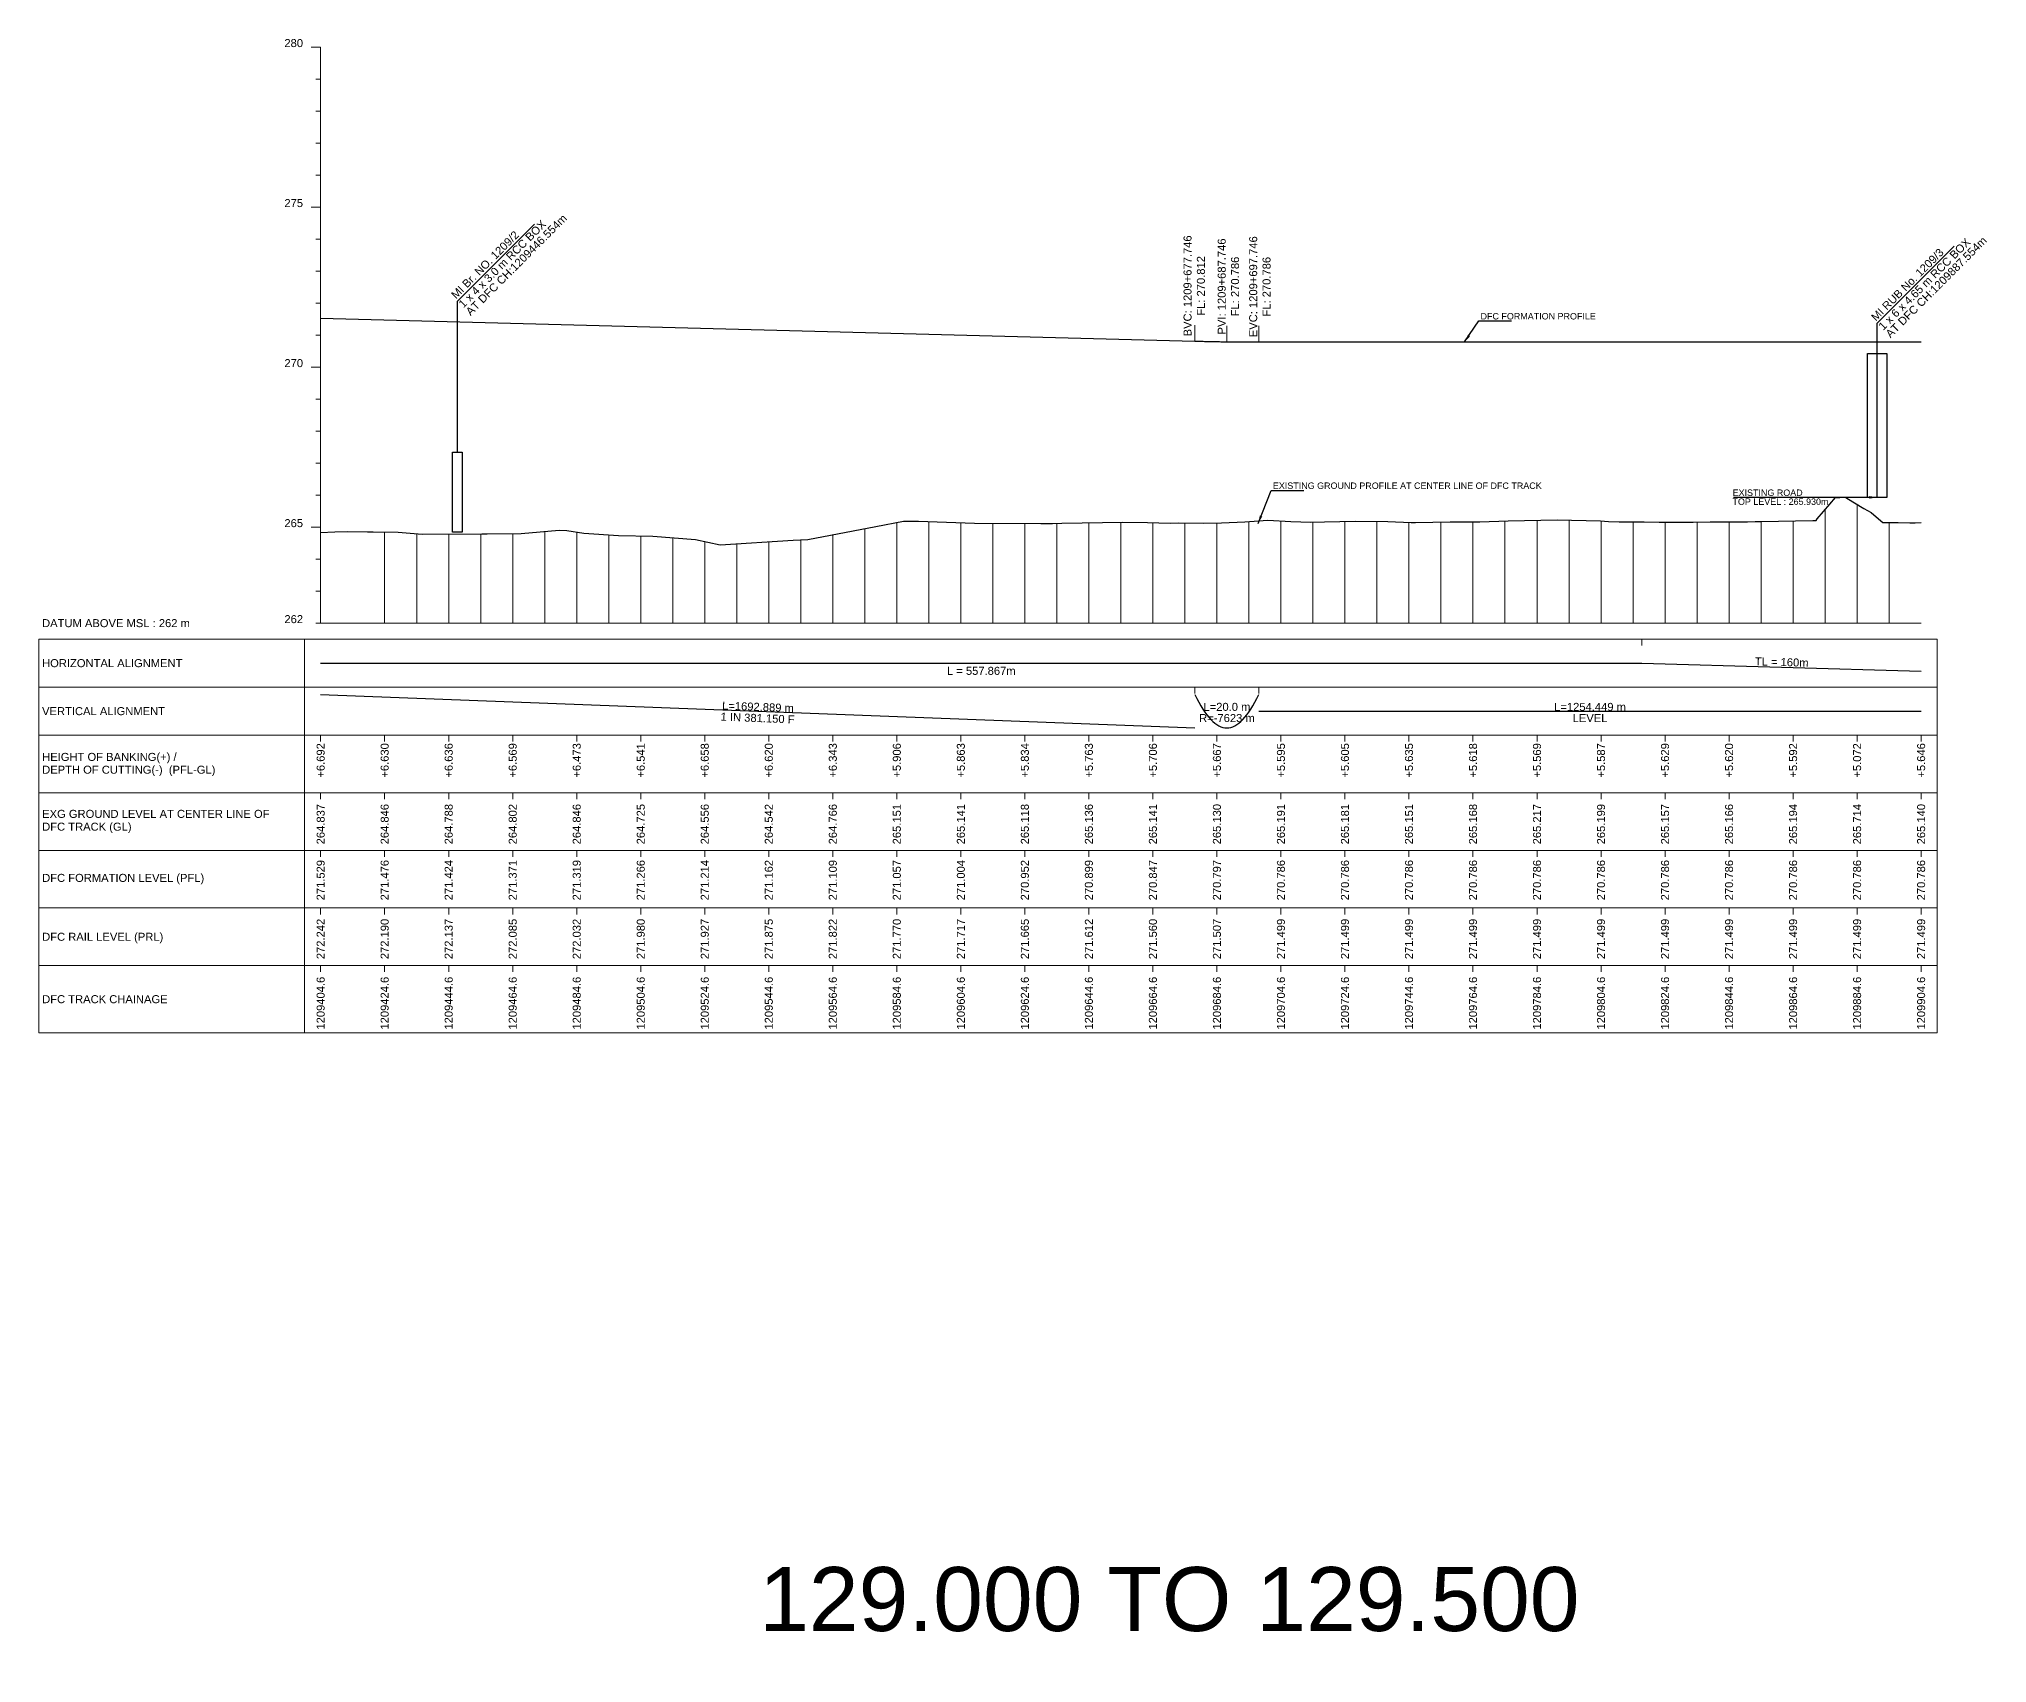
# Model space of a CAD drawing. Header units: metres. Extents: x 43912 to 47509, y -12359 to -11778.
# Drawn here: x 43912 to 44521, y -12325 to -11817 of the extents above; entities that cross this region are included whole.
import ezdxf
from ezdxf.enums import TextEntityAlignment as Align

# ---------------------------------------------------------------- set-up
doc = ezdxf.new("R2010")
doc.units = ezdxf.units.M
doc.header["$MEASUREMENT"] = 0
for name, color, linetype, lineweight in [('C-PROF-LABL-DG', 1, 'Continuous', 25), ('LS BRIDGE INDICATION', 10, 'Continuous', 30), ('LS BVC-PVI-EVC TEXT', 10, 'Continuous', 0), ('LS CUT FILL', 10, 'Continuous', 0), ('LS DATUM', 7, 'Continuous', 0), ('LS DATUM X', 7, 'Continuous', 0), ('LS DATUM Y', 7, 'Continuous', 0), ('LS EXG GL', 7, 'Continuous', 0), ('LS EXG. GL', 7, 'Continuous', 0), ('LS FRAME', 7, 'Continuous', 0), ('LS PRO FL', 10, 'Continuous', 0), ('LS PRO. CUT & FILL', 10, 'Continuous', 0), ('LS PRO. DFCC CH', 10, 'Continuous', 0), ('LS PRO. FL', 10, 'Continuous', 0), ('LS PRO. RL', 10, 'Continuous', 0), ('LS PROFILE EXG GL', 7, 'Continuous', 30), ('LS PROFILE PRO FL', 1, 'Continuous', 30), ('LS TICKS', 7, 'Continuous', 0), ('Profile Grid', 7, 'Continuous', 0)]:
    doc.layers.add(name, color=color, linetype=linetype, lineweight=lineweight)
for name, color, linetype in [("LS BRIDGE'S", 7, 'Continuous'), ('LS HORIZONTAL ALIGNMENT', 10, 'Continuous'), ('LS VERTICAL ALIGNMENT', 10, 'Continuous'), ('ref text', 3, 'Continuous')]:
    doc.layers.add(name, color=color, linetype=linetype)
doc.styles.add('Arial', font='arial.ttf')
doc.styles.get("Standard").update_dxf_attribs({"font": 'arial.ttf'})
doc.styles.add('Style-Arial', font='arial.ttf')
doc.styles.add('StyleArial', font='arial.ttf')
doc.dimstyles.get("Standard").update_dxf_attribs({"dimtxt": 0.18, "dimasz": 0.18, "dimexe": 0.18, "dimexo": 0.0625, "dimgap": 0.09, "dimtad": 0, "dimtih": 1, "dimtoh": 1, "dimdec": 4, "dimzin": 0, "dimdsep": 46, "dimtxsty": 'Standard', "dimcen": 0.09, "dimadec": 0, "dimazin": 0, "dimtfac": 1, "dimtdec": 4, "dimtofl": 0, "dimtmove": 0, "dimatfit": 3, "dimfxl": 1, "dimtolj": 1, "dimtzin": 0, "dimarcsym": 0})

msp = doc.modelspace()

# ---------------------------------------------------------------- linework, layer by layer
at = {"layer": 'LS BRIDGE INDICATION'}
for points in [[(44483.29, -11915.7), (44489.29, -11915.7), (44489.29, -11960.7), (44483.29, -11960.7)], [(44041.21, -11946.59), (44044.21, -11946.59), (44044.21, -11971.59), (44041.21, -11971.59)]]:
    msp.add_lwpolyline(points, close=True, dxfattribs=at)
at = {"layer": "LS BRIDGE'S", "color": 10}
for points in [[(44042.71, -11946.59), (44042.71, -11899.35), (44066.76, -11875.3)], [(44486.29, -11960.7), (44486.29, -11906.31), (44510.33, -11882.26)]]:
    msp.add_lwpolyline(points, dxfattribs=at)
at = {"layer": 'LS BVC-PVI-EVC TEXT'}
for p, q in [((44273.13, -11911.88), (44273.13, -11906.88)), ((44283.13, -11912.14), (44283.13, -11907.14)), ((44293.13, -11912.14), (44293.13, -11907.14))]:
    msp.add_line(p, q, dxfattribs=at)
at = {"layer": 'LS DATUM X', "color": 7, "linetype": 'Continuous', "lineweight": 0}
msp.add_line((44000, -12000), (44500, -12000), dxfattribs=at)
at = {"layer": 'LS DATUM Y', "color": 7, "linetype": 'Continuous', "lineweight": 0}
for p, q in [((43997, -11820), (44000, -11820)), ((43997, -11820), (44000, -11820)), ((44000, -12000), (44000, -11820)), ((43998.5, -11830), (44000, -11830)), ((43998.5, -11840), (44000, -11840)), ((43998.5, -11850), (44000, -11850)), ((43998.5, -11860), (44000, -11860)), ((43997, -11870), (44000, -11870)), ((43998.5, -11880), (44000, -11880)), ((43998.5, -11890), (44000, -11890)), ((43998.5, -11900), (44000, -11900)), ((43998.5, -11910), (44000, -11910)), ((43997, -11920), (44000, -11920)), ((43998.5, -11930), (44000, -11930)), ((43998.5, -11940), (44000, -11940)), ((43998.5, -11950), (44000, -11950)), ((43998.5, -11960), (44000, -11960)), ((43997, -11970), (44000, -11970)), ((43998.5, -11980), (44000, -11980)), ((43998.5, -11990), (44000, -11990)), ((43998.5, -12000), (44000, -12000))]:
    msp.add_line(p, q, dxfattribs=at)
at = {"layer": 'LS FRAME'}
for points in [[(43995, -12005), (43912, -12005), (43912, -12020), (43995, -12020)], [(43995, -12020), (43912, -12020), (43912, -12035), (43995, -12035)], [(43995, -12035), (43912, -12035), (43912, -12053), (43995, -12053)], [(43995, -12053), (43912, -12053), (43912, -12071), (43995, -12071)], [(43995, -12071), (43912, -12071), (43912, -12089), (43995, -12089)], [(43995, -12089), (43912, -12089), (43912, -12107), (43995, -12107)], [(43995, -12107), (43912, -12107), (43912, -12128), (43995, -12128)]]:
    msp.add_lwpolyline(points, dxfattribs=at)
at = {"layer": 'LS FRAME', "color": 7, "linetype": 'Continuous', "lineweight": 0, "flags": 128}
for points in [[(43995, -12020), (44505, -12020), (44505, -12005), (43995, -12005), (43995, -12020)], [(43995, -12035), (44505, -12035), (44505, -12020), (43995, -12020), (43995, -12035)], [(43995, -12053), (44505, -12053), (44505, -12035), (43995, -12035), (43995, -12053)], [(43995, -12071), (44505, -12071), (44505, -12053), (43995, -12053), (43995, -12071)], [(43995, -12089), (44505, -12089), (44505, -12071), (43995, -12071), (43995, -12089)], [(43995, -12107), (44505, -12107), (44505, -12089), (43995, -12089), (43995, -12107)], [(43995, -12128), (44505, -12128), (44505, -12107), (43995, -12107), (43995, -12128)]]:
    msp.add_lwpolyline(points, close=True, dxfattribs=at)
at = {"layer": 'LS HORIZONTAL ALIGNMENT', "flags": 128}
msp.add_lwpolyline([(44000, -12012.5), (44412.78, -12012.5), (44412.78, -12012.5), (44500, -12015)], dxfattribs=at)
at = {"layer": 'LS PROFILE EXG GL', "flags": 128}
msp.add_lwpolyline([(44000, -11971.63), (44004.4, -11971.46), (44008.26, -11971.36), (44014.6, -11971.46), (44016.39, -11971.52), (44024.27, -11971.56), (44031.72, -11972.15), (44050.35, -11972.08), (44051.61, -11972.11), (44052.04, -11972.06), (44062.66, -11971.96), (44074.53, -11970.91), (44076.96, -11971.05), (44082.25, -11971.9), (44093.04, -11972.58), (44103.77, -11972.84), (44117.09, -11973.82), (44124.85, -11975.48), (44147.6, -11974.12), (44152.19, -11973.84), (44173.44, -11969.77), (44182.06, -11968.09), (44186.8, -11968.1), (44204.27, -11968.75), (44224.98, -11968.84), (44228.59, -11968.84), (44231.55, -11968.81), (44250.58, -11968.44), (44258.33, -11968.55), (44265.37, -11968.72), (44268.06, -11968.7), (44275.71, -11968.75), (44281.47, -11968.69), (44288.68, -11968.37), (44295.88, -11967.83), (44303.05, -11968.29), (44309.31, -11968.42), (44313.56, -11968.3), (44323.24, -11968.13), (44333.35, -11968.2), (44340.69, -11968.52), (44342.06, -11968.57), (44352.86, -11968.33), (44356.71, -11968.34), (44362.16, -11968.31), (44370.98, -11968.05), (44386.31, -11967.68), (44399.82, -11967.99), (44402.34, -11968.28), (44405.62, -11968.31), (44412.78, -11968.36), (44413.5, -11968.36), (44418.12, -11968.41), (44423.45, -11968.47), (44424.3, -11968.48), (44427.33, -11968.44), (44428.78, -11968.43), (44434.12, -11968.39), (44439.45, -11968.35), (44444.78, -11968.31), (44445.79, -11968.3), (44448.11, -11968.27), (44450.12, -11968.23), (44455.45, -11968.14), (44460.78, -11968.04), (44466.12, -11967.95), (44467.21, -11967.93), (44467.51, -11967.43), (44471.45, -11962.83), (44473.27, -11960.71), (44474.59, -11960.71), (44476.36, -11960.67), (44476.78, -11960.93), (44482.12, -11964.13), (44484.37, -11965.48), (44487.45, -11968.06), (44488.05, -11968.56), (44492.78, -11968.6), (44496.45, -11968.62), (44498.12, -11968.61), (44500, -11968.6)], dxfattribs=at)
at = {"layer": 'LS PROFILE PRO FL', "flags": 128}
msp.add_lwpolyline([(44000, -11904.71), (44273.13, -11911.88), (44273.56, -11911.89), (44273.98, -11911.9), (44274.41, -11911.91), (44274.83, -11911.92), (44275.26, -11911.93), (44275.68, -11911.94), (44276.11, -11911.95), (44276.54, -11911.96), (44276.96, -11911.97), (44277.39, -11911.98), (44277.81, -11911.99), (44278.24, -11911.99), (44278.66, -11912), (44279.09, -11912.01), (44279.51, -11912.02), (44279.94, -11912.03), (44280.37, -11912.03), (44280.79, -11912.04), (44281.22, -11912.05), (44281.64, -11912.05), (44282.07, -11912.06), (44282.49, -11912.07), (44282.92, -11912.07), (44283.34, -11912.08), (44283.77, -11912.08), (44284.19, -11912.09), (44284.62, -11912.09), (44285.05, -11912.1), (44285.47, -11912.1), (44285.9, -11912.11), (44286.32, -11912.11), (44286.75, -11912.11), (44287.17, -11912.12), (44287.6, -11912.12), (44288.02, -11912.12), (44288.45, -11912.13), (44288.88, -11912.13), (44289.3, -11912.13), (44289.73, -11912.13), (44290.15, -11912.13), (44290.58, -11912.14), (44291, -11912.14), (44291.43, -11912.14), (44291.85, -11912.14), (44292.28, -11912.14), (44292.71, -11912.14), (44293.13, -11912.14), (44500, -11912.14)], dxfattribs=at)
at = {"layer": 'LS TICKS', "color": 7, "linetype": 'Continuous', "lineweight": 0, "flags": 128}
for points in [[(44412.78, -12007), (44412.78, -12005)], [(44273.13, -12022), (44273.13, -12020)], [(44293.13, -12022), (44293.13, -12020)], [(44000, -12037), (44000, -12035)], [(44020, -12037), (44020, -12035)], [(44040, -12037), (44040, -12035)], [(44060, -12037), (44060, -12035)], [(44080, -12037), (44080, -12035)], [(44100, -12037), (44100, -12035)], [(44120, -12037), (44120, -12035)], [(44140, -12037), (44140, -12035)], [(44160, -12037), (44160, -12035)], [(44180, -12037), (44180, -12035)], [(44200, -12037), (44200, -12035)], [(44220, -12037), (44220, -12035)], [(44240, -12037), (44240, -12035)], [(44260, -12037), (44260, -12035)], [(44280, -12037), (44280, -12035)], [(44300, -12037), (44300, -12035)], [(44320, -12037), (44320, -12035)], [(44340, -12037), (44340, -12035)], [(44360, -12037), (44360, -12035)], [(44380, -12037), (44380, -12035)], [(44400, -12037), (44400, -12035)], [(44420, -12037), (44420, -12035)], [(44440, -12037), (44440, -12035)], [(44460, -12037), (44460, -12035)], [(44480, -12037), (44480, -12035)], [(44500, -12037), (44500, -12035)], [(44000, -12055), (44000, -12053)], [(44020, -12055), (44020, -12053)], [(44040, -12055), (44040, -12053)], [(44060, -12055), (44060, -12053)], [(44080, -12055), (44080, -12053)], [(44100, -12055), (44100, -12053)], [(44120, -12055), (44120, -12053)], [(44140, -12055), (44140, -12053)], [(44160, -12055), (44160, -12053)], [(44180, -12055), (44180, -12053)], [(44200, -12055), (44200, -12053)], [(44220, -12055), (44220, -12053)], [(44240, -12055), (44240, -12053)], [(44260, -12055), (44260, -12053)], [(44280, -12055), (44280, -12053)], [(44300, -12055), (44300, -12053)], [(44320, -12055), (44320, -12053)], [(44340, -12055), (44340, -12053)], [(44360, -12055), (44360, -12053)], [(44380, -12055), (44380, -12053)], [(44400, -12055), (44400, -12053)], [(44420, -12055), (44420, -12053)], [(44440, -12055), (44440, -12053)], [(44460, -12055), (44460, -12053)], [(44480, -12055), (44480, -12053)], [(44500, -12055), (44500, -12053)], [(44000, -12073), (44000, -12071)], [(44020, -12073), (44020, -12071)], [(44040, -12073), (44040, -12071)], [(44060, -12073), (44060, -12071)], [(44080, -12073), (44080, -12071)], [(44100, -12073), (44100, -12071)], [(44120, -12073), (44120, -12071)], [(44140, -12073), (44140, -12071)], [(44160, -12073), (44160, -12071)], [(44180, -12073), (44180, -12071)], [(44200, -12073), (44200, -12071)], [(44220, -12073), (44220, -12071)], [(44240, -12073), (44240, -12071)], [(44260, -12073), (44260, -12071)], [(44280, -12073), (44280, -12071)], [(44300, -12073), (44300, -12071)], [(44320, -12073), (44320, -12071)], [(44340, -12073), (44340, -12071)], [(44360, -12073), (44360, -12071)], [(44380, -12073), (44380, -12071)], [(44400, -12073), (44400, -12071)], [(44420, -12073), (44420, -12071)], [(44440, -12073), (44440, -12071)], [(44460, -12073), (44460, -12071)], [(44480, -12073), (44480, -12071)], [(44500, -12073), (44500, -12071)], [(44000, -12091), (44000, -12089)], [(44020, -12091), (44020, -12089)], [(44040, -12091), (44040, -12089)], [(44060, -12091), (44060, -12089)], [(44080, -12091), (44080, -12089)], [(44100, -12091), (44100, -12089)], [(44120, -12091), (44120, -12089)], [(44140, -12091), (44140, -12089)], [(44160, -12091), (44160, -12089)], [(44180, -12091), (44180, -12089)], [(44200, -12091), (44200, -12089)], [(44220, -12091), (44220, -12089)], [(44240, -12091), (44240, -12089)], [(44260, -12091), (44260, -12089)], [(44280, -12091), (44280, -12089)], [(44300, -12091), (44300, -12089)], [(44320, -12091), (44320, -12089)], [(44340, -12091), (44340, -12089)], [(44360, -12091), (44360, -12089)], [(44380, -12091), (44380, -12089)], [(44400, -12091), (44400, -12089)], [(44420, -12091), (44420, -12089)], [(44440, -12091), (44440, -12089)], [(44460, -12091), (44460, -12089)], [(44480, -12091), (44480, -12089)], [(44500, -12091), (44500, -12089)], [(44000, -12109), (44000, -12107)], [(44020, -12109), (44020, -12107)], [(44040, -12109), (44040, -12107)], [(44060, -12109), (44060, -12107)], [(44080, -12109), (44080, -12107)], [(44100, -12109), (44100, -12107)], [(44120, -12109), (44120, -12107)], [(44140, -12109), (44140, -12107)], [(44160, -12109), (44160, -12107)], [(44180, -12109), (44180, -12107)], [(44200, -12109), (44200, -12107)], [(44220, -12109), (44220, -12107)], [(44240, -12109), (44240, -12107)], [(44260, -12109), (44260, -12107)], [(44280, -12109), (44280, -12107)], [(44300, -12109), (44300, -12107)], [(44320, -12109), (44320, -12107)], [(44340, -12109), (44340, -12107)], [(44360, -12109), (44360, -12107)], [(44380, -12109), (44380, -12107)], [(44400, -12109), (44400, -12107)], [(44420, -12109), (44420, -12107)], [(44440, -12109), (44440, -12107)], [(44460, -12109), (44460, -12107)], [(44480, -12109), (44480, -12107)], [(44500, -12109), (44500, -12107)]]:
    msp.add_lwpolyline(points, dxfattribs=at)
at = {"layer": 'LS VERTICAL ALIGNMENT', "flags": 128}
for points in [[(44000, -12022.25), (44273.13, -12032.75)], [(44273.13, -12022.25), (44273.76, -12023.52), (44274.38, -12024.71), (44275.01, -12025.82), (44275.63, -12026.84), (44276.26, -12027.79), (44276.88, -12028.65), (44277.51, -12029.43), (44278.13, -12030.12), (44278.76, -12030.74), (44279.38, -12031.27), (44280.01, -12031.72), (44280.63, -12032.09), (44281.26, -12032.38), (44281.88, -12032.59), (44282.51, -12032.71), (44283.76, -12032.71), (44284.38, -12032.59), (44285.01, -12032.38), (44285.63, -12032.09), (44286.26, -12031.72), (44286.88, -12031.27), (44287.51, -12030.74), (44288.13, -12030.12), (44288.76, -12029.43), (44289.38, -12028.65), (44290.01, -12027.79), (44290.63, -12026.84), (44291.26, -12025.82), (44291.88, -12024.71), (44292.51, -12023.52), (44293.13, -12022.25)], [(44293.13, -12027.5), (44500, -12027.5)]]:
    msp.add_lwpolyline(points, dxfattribs=at)
at = {"layer": 'Profile Grid'}
for p, q in [((44470, -11964.53), (44470, -12000)), ((44480, -11962.86), (44480, -12000)), ((44170, -12000), (44170, -11970.43)), ((44180, -12000), (44180, -11968.49)), ((44190, -12000), (44190, -11968.22)), ((44200, -12000), (44200, -11968.59)), ((44210, -12000), (44210, -11968.78)), ((44220, -12000), (44220, -11968.82)), ((44230, -12000), (44230, -11968.83)), ((44240, -12000), (44240, -11968.64)), ((44250, -12000), (44250, -11968.45)), ((44260, -12000), (44260, -11968.59)), ((44270, -12000), (44270, -11968.72)), ((44280, -12000), (44280, -11968.7)), ((44290, -12000), (44290, -11968.27)), ((44300, -12000), (44300, -11968.09)), ((44310, -12000), (44310, -11968.4)), ((44320, -12000), (44320, -11968.19)), ((44330, -12000), (44330, -11968.18)), ((44340, -12000), (44340, -11968.49)), ((44350, -12000), (44350, -11968.39)), ((44360, -12000), (44360, -11968.32)), ((44370, -12000), (44370, -11968.08)), ((44380, -12000), (44380, -11967.83)), ((44390, -11967.76), (44390, -12000)), ((44400, -11968.01), (44400, -12000)), ((44410, -12000), (44410, -11968.34)), ((44420, -12000), (44420, -11968.43)), ((44430, -12000), (44430, -11968.42)), ((44440, -12000), (44440, -11968.34)), ((44450, -12000), (44450, -11968.23)), ((44460, -11968.06), (44460, -12000)), ((44490, -11968.58), (44490, -12000)), ((44020, -12000), (44020, -11971.54)), ((44030, -12000), (44030, -11972.01)), ((44040, -12000), (44040, -11972.12)), ((44050, -12000), (44050, -11972.08)), ((44060, -12000), (44060, -11971.98)), ((44070, -12000), (44070, -11971.31)), ((44080, -12000), (44080, -11971.54)), ((44090, -12000), (44090, -11972.38)), ((44100, -12000), (44100, -11972.75)), ((44110, -12000), (44110, -11973.3)), ((44120, -12000), (44120, -11974.44)), ((44130, -12000), (44130, -11975.17)), ((44140, -11974.58), (44140, -12000)), ((44150, -12000), (44150, -11973.97)), ((44160, -12000), (44160, -11972.34))]:
    msp.add_line(p, q, dxfattribs=at)

# ---------------------------------------------------------------- texts
at = {"layer": 'C-PROF-LABL-DG', "color": 1, "linetype": 'Continuous', "lineweight": 25, "char_height": 2.5, "attachment_point": 5, "rotation": 90, "style": 'Arial'}
for s, insert in [('BVC: 1209+677.746\\PFL: 270.812', (44272.93, -11894.62)), ('EVC: 1209+697.746\\PFL: 270.786', (44293.44, -11894.88)), ('PVI: 1209+687.746\\PFL: 270.786', (44283.6, -11894.81))]:
    msp.add_mtext(s, dxfattribs=dict(at, insert=insert))
at = {"layer": "LS BRIDGE'S", "color": 10}
for s, p in [('AT DFC CH:1209446.554m', (44046.85, -11904.08)), ('MI Br. NO. 1209/2', (44042.29, -11898.86)), ('1 x 4 x 3.0 m RCC BOX', (44044.59, -11901.7)), ('1 x 6 x 4.65 m RCC BOX', (44488.17, -11908.67, 0)), ('AT DFC CH:1209887.554m', (44490.43, -11911.05, 0)), ('MI RUB No. 1209/3', (44485.87, -11905.83, 0))]:
    msp.add_text(s, height=2.5, rotation=45, dxfattribs=at).set_placement(p)
at = {"layer": 'LS CUT FILL', "style": 'Style-Arial'}
for s, p in [('+6.692', (44000, -12037.5)), ('+6.630', (44020, -12037.5)), ('+6.636', (44040, -12037.5)), ('+6.569', (44060, -12037.5)), ('+6.473', (44080, -12037.5)), ('+6.541', (44100, -12037.5)), ('+6.658', (44120, -12037.5)), ('+6.620', (44140, -12037.5)), ('+6.343', (44160, -12037.5)), ('+5.906', (44180, -12037.5)), ('+5.863', (44200, -12037.5)), ('+5.834', (44220, -12037.5)), ('+5.763', (44240, -12037.5)), ('+5.706', (44260, -12037.5)), ('+5.667', (44280, -12037.5)), ('+5.595', (44300, -12037.5)), ('+5.605', (44320, -12037.5)), ('+5.635', (44340, -12037.5)), ('+5.618', (44360, -12037.5)), ('+5.569', (44380, -12037.5)), ('+5.587', (44400, -12037.5)), ('+5.629', (44420, -12037.5)), ('+5.620', (44440, -12037.5)), ('+5.592', (44460, -12037.5)), ('+5.072', (44480, -12037.5)), ('+5.646', (44500, -12037.5))]:
    msp.add_text(s, height=2.5, rotation=90, dxfattribs=at).set_placement(p, align=Align.MIDDLE_RIGHT)
at = {"layer": 'LS DATUM', "color": 7, "style": 'StyleArial'}
msp.add_text('DATUM ABOVE MSL : 262 m', height=2.5, rotation=0.00003, dxfattribs=at).set_placement((43912.97, -12000), align=Align.MIDDLE_LEFT)
at = {"layer": 'LS DATUM Y', "color": 7, "lineweight": 0, "style": 'Style-Arial'}
for s, p in [('280', (43994.5, -11820)), ('280', (43994.5, -11820)), ('275', (43994.5, -11870)), ('270', (43994.5, -11920)), ('265', (43994.5, -11970)), ('262', (43994.5, -12000))]:
    msp.add_text(s, height=2.5, dxfattribs=at).set_placement(p, align=Align.RIGHT)
at = {"layer": 'LS EXG GL', "style": 'Style-Arial'}
for s, p in [('264.837', (44000, -12056.5)), ('264.846', (44020, -12056.5)), ('264.788', (44040, -12056.5)), ('264.802', (44060, -12056.5)), ('264.846', (44080, -12056.5)), ('264.725', (44100, -12056.5)), ('264.556', (44120, -12056.5)), ('264.542', (44140, -12056.5)), ('264.766', (44160, -12056.5)), ('265.151', (44180, -12056.5)), ('265.141', (44200, -12056.5)), ('265.118', (44220, -12056.5)), ('265.136', (44240, -12056.5)), ('265.141', (44260, -12056.5)), ('265.130', (44280, -12056.5)), ('265.191', (44300, -12056.5)), ('265.181', (44320, -12056.5)), ('265.151', (44340, -12056.5)), ('265.168', (44360, -12056.5)), ('265.217', (44380, -12056.5)), ('265.199', (44400, -12056.5)), ('265.157', (44420, -12056.5)), ('265.166', (44440, -12056.5)), ('265.194', (44460, -12056.5)), ('265.714', (44480, -12056.5)), ('265.140', (44500, -12056.5))]:
    msp.add_text(s, height=2.5, rotation=90, dxfattribs=at).set_placement(p, align=Align.MIDDLE_RIGHT)
at = {"layer": 'LS EXG. GL', "color": 7, "style": 'StyleArial'}
for s, p in [('EXG GROUND LEVEL AT CENTER LINE OF ', (43913, -12059.6)), ('DFC TRACK (GL)', (43913, -12063.6))]:
    msp.add_text(s, height=2.5, rotation=0.00003, dxfattribs=at).set_placement(p, align=Align.MIDDLE_LEFT)
at = {"layer": 'LS HORIZONTAL ALIGNMENT', "style": 'StyleArial'}
msp.add_text('HORIZONTAL ALIGNMENT', height=2.5, rotation=0.00003, dxfattribs=at).set_placement((43912.97, -12012.5), align=Align.MIDDLE_LEFT)
at = {"layer": 'LS HORIZONTAL ALIGNMENT', "insert": (44206.39, -12014.92), "char_height": 2.5, "attachment_point": 5, "line_spacing_factor": 0.6, "style": 'Style-Arial'}
msp.add_mtext('L = 557.867m', dxfattribs=at)
at = {"layer": 'LS HORIZONTAL ALIGNMENT', "insert": (44456.45, -12012.17), "char_height": 2.5, "attachment_point": 5, "rotation": 358.35705, "line_spacing_factor": 0.6, "style": 'Style-Arial'}
msp.add_mtext('TL = 160m', dxfattribs=at)
at = {"layer": 'LS PRO FL', "style": 'Style-Arial'}
for s, p in [('271.529', (44000, -12074)), ('271.476', (44020, -12074)), ('271.424', (44040, -12074)), ('271.371', (44060, -12074)), ('271.319', (44080, -12074)), ('271.266', (44100, -12074)), ('271.214', (44120, -12074)), ('271.162', (44140, -12074)), ('271.109', (44160, -12074)), ('271.057', (44180, -12074)), ('271.004', (44200, -12074)), ('270.952', (44220, -12074)), ('270.899', (44240, -12074)), ('270.847', (44260, -12074)), ('270.797', (44280, -12074)), ('270.786', (44300, -12074)), ('270.786', (44320, -12074)), ('270.786', (44340, -12074)), ('270.786', (44360, -12074)), ('270.786', (44380, -12074)), ('270.786', (44400, -12074)), ('270.786', (44420, -12074)), ('270.786', (44440, -12074)), ('270.786', (44460, -12074)), ('270.786', (44480, -12074)), ('270.786', (44500, -12074))]:
    msp.add_text(s, height=2.5, rotation=90, dxfattribs=at).set_placement(p, align=Align.MIDDLE_RIGHT)
at = {"layer": 'LS PRO. CUT & FILL', "color": 10, "style": 'StyleArial'}
for s, p in [('HEIGHT OF BANKING(+) /', (43913, -12041.8)), ('DEPTH OF CUTTING(-)  (PFL-GL)', (43913, -12045.8))]:
    msp.add_text(s, height=2.5, rotation=0.00003, dxfattribs=at).set_placement(p, align=Align.MIDDLE_LEFT)
at = {"layer": 'LS PRO. DFCC CH', "color": 1}
for s, p in [('1209404.6', (44001.25, -12127)), ('1209424.6', (44021.25, -12127)), ('1209444.6', (44041.25, -12127)), ('1209464.6', (44061.25, -12127)), ('1209484.6', (44081.25, -12127)), ('1209504.6', (44101.25, -12127)), ('1209524.6', (44121.25, -12127)), ('1209544.6', (44141.25, -12127)), ('1209564.6', (44161.25, -12127)), ('1209584.6', (44181.25, -12127)), ('1209604.6', (44201.25, -12127)), ('1209624.6', (44221.25, -12127)), ('1209644.6', (44241.25, -12127)), ('1209664.6', (44261.25, -12127)), ('1209684.6', (44281.25, -12127)), ('1209704.6', (44301.25, -12127)), ('1209724.6', (44321.25, -12127)), ('1209744.6', (44341.25, -12127)), ('1209764.6', (44361.25, -12127)), ('1209784.6', (44381.25, -12127)), ('1209804.6', (44401.25, -12127)), ('1209824.6', (44421.25, -12127)), ('1209844.6', (44441.25, -12127)), ('1209864.6', (44461.25, -12127)), ('1209884.6', (44481.25, -12127)), ('1209904.6', (44501.25, -12127))]:
    msp.add_text(s, height=2.5, rotation=90, dxfattribs=at).set_placement(p)
at = {"layer": 'LS PRO. DFCC CH', "color": 10, "style": 'Style-Arial'}
msp.add_text('DFC TRACK CHAINAGE', height=2.5, rotation=0.00003, dxfattribs=at).set_placement((43913, -12117.5), align=Align.MIDDLE_LEFT)
at = {"layer": 'LS PRO. FL', "color": 10, "style": 'StyleArial'}
msp.add_text('DFC FORMATION LEVEL (PFL) ', height=2.5, rotation=0.00003, dxfattribs=at).set_placement((43913, -12079.6), align=Align.MIDDLE_LEFT)
at = {"layer": 'LS PRO. RL', "color": 1}
for s, p in [('272.242', (44001.25, -12105)), ('272.190', (44021.25, -12105)), ('272.137', (44041.25, -12105)), ('272.085', (44061.25, -12105)), ('272.032', (44081.25, -12105)), ('271.980', (44101.25, -12105)), ('271.927', (44121.25, -12105)), ('271.875', (44141.25, -12105)), ('271.822', (44161.25, -12105)), ('271.770', (44181.25, -12105)), ('271.717', (44201.25, -12105)), ('271.665', (44221.25, -12105)), ('271.612', (44241.25, -12105)), ('271.560', (44261.25, -12105)), ('271.507', (44281.25, -12105)), ('271.499', (44301.25, -12105)), ('271.499', (44321.25, -12105)), ('271.499', (44341.25, -12105)), ('271.499', (44361.25, -12105)), ('271.499', (44381.25, -12105)), ('271.499', (44401.25, -12105)), ('271.499', (44421.25, -12105)), ('271.499', (44441.25, -12105)), ('271.499', (44461.25, -12105)), ('271.499', (44481.25, -12105)), ('271.499', (44501.25, -12105))]:
    msp.add_text(s, height=2.5, rotation=90, dxfattribs=at).set_placement(p)
at = {"layer": 'LS PRO. RL', "color": 10, "style": 'StyleArial'}
msp.add_text('DFC RAIL LEVEL (PRL)', height=2.5, rotation=0.00003, dxfattribs=at).set_placement((43913, -12098), align=Align.MIDDLE_LEFT)
at = {"layer": 'LS PROFILE EXG GL', "color": 7, "lineweight": 0, "style": 'Style-Arial'}
for s, p in [('EXISTING GROUND PROFILE AT CENTER LINE OF DFC TRACK', (44297.49, -11958.05)), ('EXISTING ROAD', (44441.11, -11960.24)), ('TOP LEVEL : 265.930m', (44441.07, -11963.04))]:
    msp.add_text(s, height=2, dxfattribs=at).set_placement(p)
at = {"layer": 'LS PROFILE PRO FL', "style": 'Style-Arial'}
msp.add_text(' DFC FORMATION PROFILE', height=2, dxfattribs=at).set_placement((44361.59, -11905.11, 0))
at = {"layer": 'LS VERTICAL ALIGNMENT', "style": 'StyleArial'}
msp.add_text('VERTICAL ALIGNMENT', height=2.5, rotation=0.00003, dxfattribs=at).set_placement((43912.97, -12027.5), align=Align.MIDDLE_LEFT)
at = {"layer": 'LS VERTICAL ALIGNMENT', "insert": (44136.57, -12027.92), "char_height": 2.5, "attachment_point": 5, "rotation": 357.79846, "line_spacing_factor": 0.84, "style": 'Style-Arial'}
msp.add_mtext('L=1692.889 m\\P1 IN 381.150 F', dxfattribs=at)
at = {"layer": 'LS VERTICAL ALIGNMENT', "char_height": 2.5, "attachment_point": 5, "line_spacing_factor": 0.84, "style": 'Style-Arial'}
for s, insert in [('L=20.0 m\\PR=-7623 m', (44283.13, -12027.92)), ('L=1254.449 m\\PLEVEL', (44396.57, -12027.92))]:
    msp.add_mtext(s, dxfattribs=dict(at, insert=insert))
at = {"layer": 'ref text', "color": 3, "insert": (44137, -12315.22), "char_height": 20, "width": 256.3165, "attachment_point": 7, "bg_fill": 3, "box_fill_scale": 1.5, "bg_fill_color": 256, "bg_fill_transparency": 0}
msp.add_mtext('129.000 TO 129.500', dxfattribs=at)

# ---------------------------------------------------------------- leaders
at = {"layer": 'LS PROFILE EXG GL', "color": 7, "lineweight": -3}
for points in [[(44292.88, -11968.83), (44296.98, -11958.51), (44307.12, -11958.51)], [(44486.29, -11960.7), (44468.26, -11960.7), (44441.39, -11960.7)]]:
    msp.add_leader(points, dimstyle='Standard', override={"dimasz": 2.5, "dimexe": 0.25, "dimexo": 0.25, "dimgap": 0.25, "dimtad": 0, "dimtih": 0, "dimtoh": 0, "dimzin": 11, "dimadec": 4, "dimazin": 3, "dimatfit": 1, "dimfrac": 2, "dimtolj": 0, "dimtzin": 11}, dxfattribs=at)
at = {"layer": 'LS PROFILE PRO FL', "lineweight": -3}
msp.add_leader([(44357.38, -11912.14, 0), (44361.87, -11905.57, 0), (44372.01, -11905.57, 0)], dimstyle='Standard', override={"dimasz": 2.5, "dimexe": 0.25, "dimexo": 0.25, "dimgap": 0.25, "dimtad": 0, "dimtih": 0, "dimtoh": 0, "dimzin": 11, "dimadec": 4, "dimazin": 3, "dimatfit": 1, "dimfrac": 2, "dimtolj": 0, "dimtzin": 11}, dxfattribs=at)

doc.saveas('drawing.dxf')
